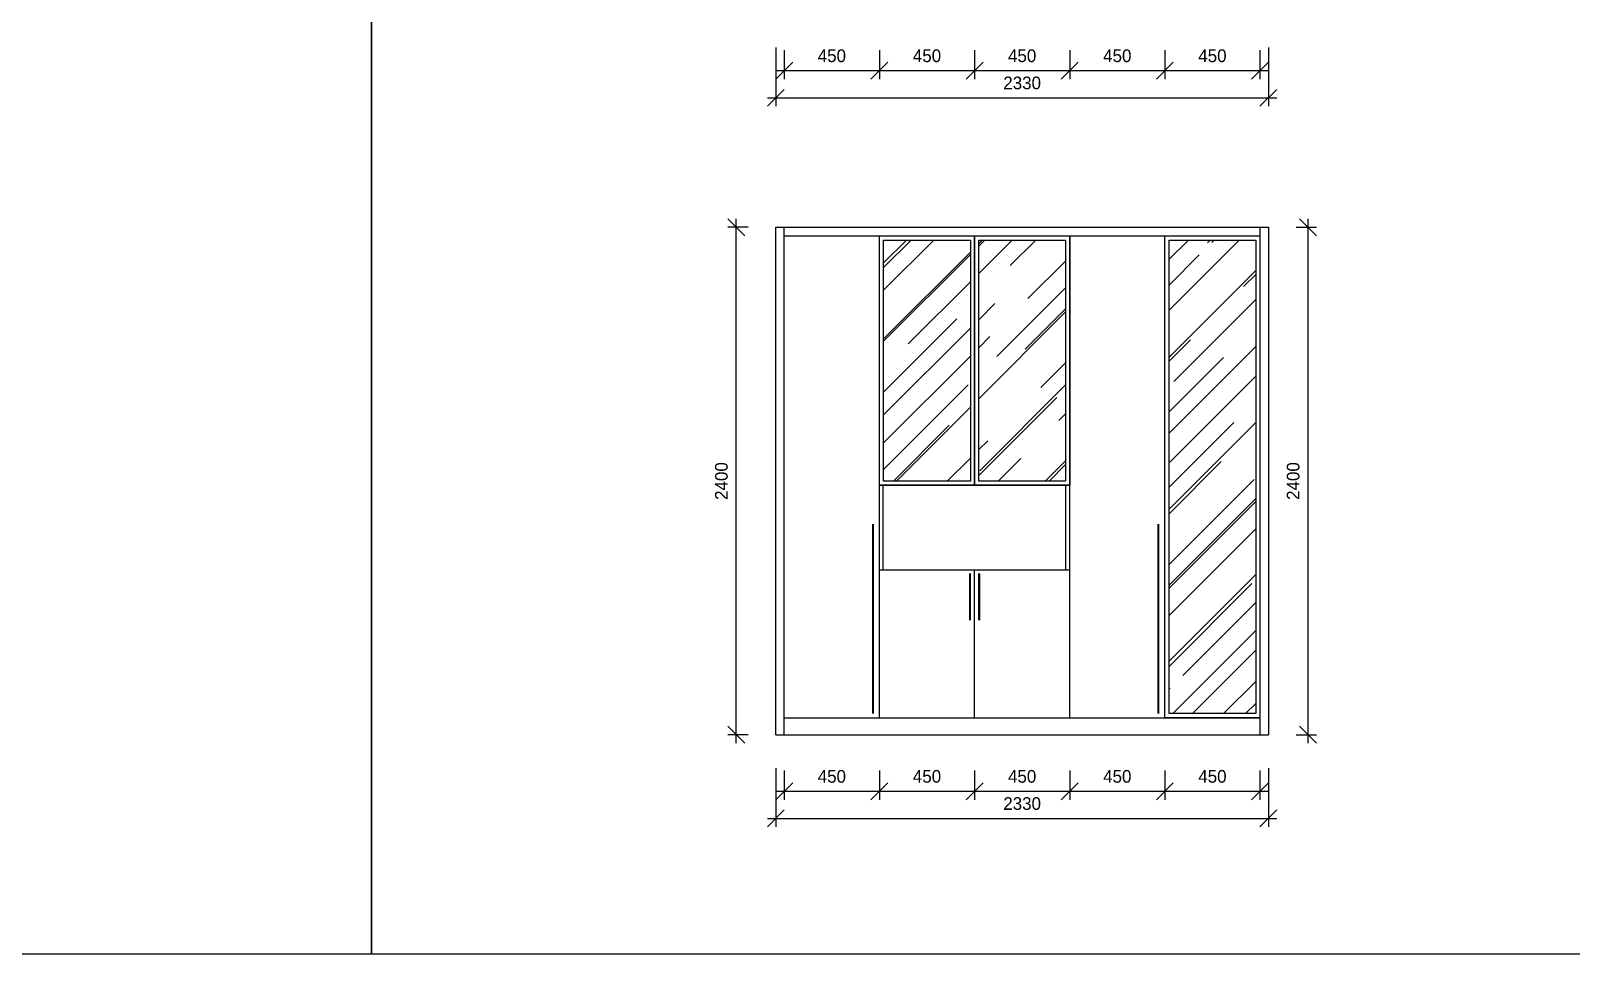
# Model space of a CAD drawing. Header units: millimetres. Extents: x 24776 to 57176, y -19492 to 15017.
# Drawn here: x 42605 to 49891, y -19492 to -15125 of the extents above; entities that cross this region are included whole.
import ezdxf

# ---------------------------------------------------------------- set-up
doc = ezdxf.new("R2010")
doc.units = ezdxf.units.MM
doc.header["$PDMODE"] = 3
doc.styles.add('RomanS', font='')
doc.styles.get('RomanS').set_extended_font_data('YouYuan')
doc.dimstyles.new('SC40', dxfattribs={"dimtxt": 60, "dimasz": 80, "dimexe": 40, "dimexo": 40, "dimgap": 40, "dimtad": 1, "dimdec": 0, "dimzin": 0, "dimdsep": 46, "dimtxsty": 'RomanS', "dimblk": 'OBLIQUE', "dimcen": 0, "dimdle": 40, "dimclrd": 9, "dimclre": 9, "dimclrt": 4, "dimadec": 0, "dimazin": 0, "dimtfac": 1, "dimtdec": 0, "dimtix": 1, "dimtmove": 2, "dimatfit": 1, "dimldrblk": 'DOT', "dimfxl": 1, "dimtolj": 1, "dimtzin": 0, "dimlwd": -1, "dimlwe": -1, "dimarcsym": 0})

# ---------------------------------------------------------------- blocks, each defined once
blk = doc.blocks.new('_Oblique')
at = {"color": 0, "linetype": 'ByBlock', "lineweight": -2}
blk.add_line((-0.5, -0.5), (0.5, 0.5), dxfattribs=at)
blk = doc.blocks.new('*D509')
at = {"color": 9, "transparency": 16777216}
for p, q in [((45941.5, -18494.7), (45941.5, -16014.7)), ((45997.7, -16054.7), (45901.5, -16054.7)), ((45997.7, -18454.7), (45901.5, -18454.7))]:
    blk.add_line(p, q, dxfattribs=at)
at = {"layer": 'Defpoints', "color": 0, "transparency": 16777216}
for p in [(45941.5, -16054.7), (46037.7, -16054.7), (46037.7, -18454.7)]:
    blk.add_point(p, dxfattribs=at)
at = {"color": 9, "transparency": 16777216, "xscale": 80, "yscale": 80, "zscale": 80}
for p, rotation in [((45941.5, -16054.7), 90), ((45941.5, -18454.7), 270)]:
    blk.add_blockref('_Oblique', p, dxfattribs=dict(at, rotation=rotation))
at = {"color": 4, "transparency": 16777216, "insert": (45871.5, -17254.7), "char_height": 60, "attachment_point": 5, "rotation": 90, "style": 'RomanS'}
blk.add_mtext('\\A1;2400', dxfattribs=at)
blk = doc.blocks.new('_Dot')
at = {"color": 0, "linetype": 'ByBlock', "lineweight": -2}
blk.add_line((-0.5, 0), (-1, 0), dxfattribs=at)
at = {"color": 0, "linetype": 'ByBlock', "const_width": 0.5}
blk.add_lwpolyline([(-0.25, 0, 1), (0.25, 0, 1)], format="xyb", close=True, dxfattribs=at)
blk = doc.blocks.new('*D510')
at = {"color": 9, "transparency": 16777216}
for p, q in [((48645.8, -18494.7), (48645.8, -16014.7)), ((48589.6, -16054.7), (48685.8, -16054.7)), ((48589.6, -18454.7), (48685.8, -18454.7))]:
    blk.add_line(p, q, dxfattribs=at)
at = {"layer": 'Defpoints', "color": 0, "transparency": 16777216}
for p in [(48549.6, -16054.7), (48645.8, -16054.7), (48549.6, -18454.7)]:
    blk.add_point(p, dxfattribs=at)
at = {"color": 9, "transparency": 16777216, "xscale": 80, "yscale": 80, "zscale": 80}
for p, rotation in [((48645.8, -16054.7), 90), ((48645.8, -18454.7), 270)]:
    blk.add_blockref('_Oblique', p, dxfattribs=dict(at, rotation=rotation))
at = {"color": 4, "transparency": 16777216, "insert": (48575.8, -17254.7), "char_height": 60, "attachment_point": 5, "rotation": 90, "style": 'RomanS'}
blk.add_mtext('\\A1;2400', dxfattribs=at)
blk = doc.blocks.new('*D511')
at = {"color": 9, "transparency": 16777216}
for p, q in [((46128.7, -18612.2), (46128.7, -18890.3)), ((48458.7, -18612.2), (48458.7, -18890.3)), ((46088.7, -18850.3), (48498.7, -18850.3))]:
    blk.add_line(p, q, dxfattribs=at)
at = {"layer": 'Defpoints', "color": 0, "transparency": 16777216}
for p in [(46128.7, -18572.2), (48458.7, -18572.2), (48458.7, -18850.3)]:
    blk.add_point(p, dxfattribs=at)
at = {"color": 9, "transparency": 16777216, "xscale": 80, "yscale": 80, "zscale": 80, "rotation": 180}
blk.add_blockref('_Oblique', (46128.7, -18850.3), dxfattribs=at)
at = {"color": 9, "transparency": 16777216, "xscale": 80, "yscale": 80, "zscale": 80}
blk.add_blockref('_Oblique', (48458.7, -18850.3), dxfattribs=at)
at = {"color": 4, "transparency": 16777216, "insert": (47293.7, -18780.3), "char_height": 60, "attachment_point": 5, "style": 'RomanS'}
blk.add_mtext('\\A1;2330', dxfattribs=at)
blk = doc.blocks.new('*D512')
at = {"color": 9, "transparency": 16777216}
for p, q in [((46168.7, -18624.3), (46168.7, -18761.8)), ((46618.7, -18624.3), (46618.7, -18761.8)), ((46128.7, -18721.8), (46658.7, -18721.8))]:
    blk.add_line(p, q, dxfattribs=at)
at = {"layer": 'Defpoints', "color": 0, "transparency": 16777216}
for p in [(46168.7, -18584.3), (46618.7, -18584.3), (46618.7, -18721.8)]:
    blk.add_point(p, dxfattribs=at)
at = {"color": 9, "transparency": 16777216, "xscale": 80, "yscale": 80, "zscale": 80, "rotation": 180}
blk.add_blockref('_Oblique', (46168.7, -18721.8), dxfattribs=at)
at = {"color": 9, "transparency": 16777216, "xscale": 80, "yscale": 80, "zscale": 80}
blk.add_blockref('_Oblique', (46618.7, -18721.8), dxfattribs=at)
at = {"color": 4, "transparency": 16777216, "insert": (46393.7, -18651.8), "char_height": 60, "attachment_point": 5, "style": 'RomanS'}
blk.add_mtext('\\A1;450', dxfattribs=at)
blk = doc.blocks.new('*D513')
at = {"color": 9, "transparency": 16777216}
for p, q in [((46618.7, -18624.3), (46618.7, -18761.8)), ((47068.7, -18624.3), (47068.7, -18761.8)), ((46578.7, -18721.8), (47108.7, -18721.8))]:
    blk.add_line(p, q, dxfattribs=at)
at = {"layer": 'Defpoints', "color": 0, "transparency": 16777216}
for p in [(46618.7, -18584.3), (47068.7, -18584.3), (47068.7, -18721.8)]:
    blk.add_point(p, dxfattribs=at)
at = {"color": 9, "transparency": 16777216, "xscale": 80, "yscale": 80, "zscale": 80, "rotation": 180}
blk.add_blockref('_Oblique', (46618.7, -18721.8), dxfattribs=at)
at = {"color": 9, "transparency": 16777216, "xscale": 80, "yscale": 80, "zscale": 80}
blk.add_blockref('_Oblique', (47068.7, -18721.8), dxfattribs=at)
at = {"color": 4, "transparency": 16777216, "insert": (46843.7, -18651.8), "char_height": 60, "attachment_point": 5, "style": 'RomanS'}
blk.add_mtext('\\A1;450', dxfattribs=at)
blk = doc.blocks.new('*D514')
at = {"color": 9, "transparency": 16777216}
for p, q in [((47068.7, -18624.3), (47068.7, -18761.8)), ((47518.7, -18624.3), (47518.7, -18761.8)), ((47028.7, -18721.8), (47558.7, -18721.8))]:
    blk.add_line(p, q, dxfattribs=at)
at = {"layer": 'Defpoints', "color": 0, "transparency": 16777216}
for p in [(47068.7, -18584.3), (47518.7, -18584.3), (47518.7, -18721.8)]:
    blk.add_point(p, dxfattribs=at)
at = {"color": 9, "transparency": 16777216, "xscale": 80, "yscale": 80, "zscale": 80, "rotation": 180}
blk.add_blockref('_Oblique', (47068.7, -18721.8), dxfattribs=at)
at = {"color": 9, "transparency": 16777216, "xscale": 80, "yscale": 80, "zscale": 80}
blk.add_blockref('_Oblique', (47518.7, -18721.8), dxfattribs=at)
at = {"color": 4, "transparency": 16777216, "insert": (47293.7, -18651.8), "char_height": 60, "attachment_point": 5, "style": 'RomanS'}
blk.add_mtext('\\A1;450', dxfattribs=at)
blk = doc.blocks.new('*D507')
at = {"color": 9, "transparency": 16777216}
for p, q in [((47518.7, -18624.3), (47518.7, -18761.8)), ((47968.7, -18624.3), (47968.7, -18761.8)), ((47478.7, -18721.8), (48008.7, -18721.8))]:
    blk.add_line(p, q, dxfattribs=at)
at = {"layer": 'Defpoints', "color": 0, "transparency": 16777216}
for p in [(47518.7, -18584.3), (47968.7, -18584.3), (47968.7, -18721.8)]:
    blk.add_point(p, dxfattribs=at)
at = {"color": 9, "transparency": 16777216, "xscale": 80, "yscale": 80, "zscale": 80, "rotation": 180}
blk.add_blockref('_Oblique', (47518.7, -18721.8), dxfattribs=at)
at = {"color": 9, "transparency": 16777216, "xscale": 80, "yscale": 80, "zscale": 80}
blk.add_blockref('_Oblique', (47968.7, -18721.8), dxfattribs=at)
at = {"color": 4, "transparency": 16777216, "insert": (47743.7, -18651.8), "char_height": 60, "attachment_point": 5, "style": 'RomanS'}
blk.add_mtext('\\A1;450', dxfattribs=at)
blk = doc.blocks.new('*D508')
at = {"color": 9, "transparency": 16777216}
for p, q in [((47968.7, -18624.3), (47968.7, -18761.8)), ((48418.7, -18624.3), (48418.7, -18761.8)), ((47928.7, -18721.8), (48458.7, -18721.8))]:
    blk.add_line(p, q, dxfattribs=at)
at = {"layer": 'Defpoints', "color": 0, "transparency": 16777216}
for p in [(47968.7, -18584.3), (48418.7, -18584.3), (48418.7, -18721.8)]:
    blk.add_point(p, dxfattribs=at)
at = {"color": 9, "transparency": 16777216, "xscale": 80, "yscale": 80, "zscale": 80, "rotation": 180}
blk.add_blockref('_Oblique', (47968.7, -18721.8), dxfattribs=at)
at = {"color": 9, "transparency": 16777216, "xscale": 80, "yscale": 80, "zscale": 80}
blk.add_blockref('_Oblique', (48418.7, -18721.8), dxfattribs=at)
at = {"color": 4, "transparency": 16777216, "insert": (48193.7, -18651.8), "char_height": 60, "attachment_point": 5, "style": 'RomanS'}
blk.add_mtext('\\A1;450', dxfattribs=at)
blk = doc.blocks.new('*D515')
at = {"color": 9, "transparency": 16777216}
for p, q in [((46128.7, -15204), (46128.7, -15482.1)), ((48458.7, -15204), (48458.7, -15482.1)), ((46088.7, -15442.1), (48498.7, -15442.1))]:
    blk.add_line(p, q, dxfattribs=at)
at = {"layer": 'Defpoints', "color": 0, "transparency": 16777216}
for p in [(46128.7, -15164), (48458.7, -15164), (48458.7, -15442.1)]:
    blk.add_point(p, dxfattribs=at)
at = {"color": 9, "transparency": 16777216, "xscale": 80, "yscale": 80, "zscale": 80, "rotation": 180}
blk.add_blockref('_Oblique', (46128.7, -15442.1), dxfattribs=at)
at = {"color": 9, "transparency": 16777216, "xscale": 80, "yscale": 80, "zscale": 80}
blk.add_blockref('_Oblique', (48458.7, -15442.1), dxfattribs=at)
at = {"color": 4, "transparency": 16777216, "insert": (47293.7, -15372.1), "char_height": 60, "attachment_point": 5, "style": 'RomanS'}
blk.add_mtext('\\A1;2330', dxfattribs=at)
blk = doc.blocks.new('*D516')
at = {"color": 9, "transparency": 16777216}
for p, q in [((46168.7, -15216.1), (46168.7, -15353.6)), ((46618.7, -15216.1), (46618.7, -15353.6)), ((46128.7, -15313.6), (46658.7, -15313.6))]:
    blk.add_line(p, q, dxfattribs=at)
at = {"layer": 'Defpoints', "color": 0, "transparency": 16777216}
for p in [(46168.7, -15176.1), (46618.7, -15176.1), (46618.7, -15313.6)]:
    blk.add_point(p, dxfattribs=at)
at = {"color": 9, "transparency": 16777216, "xscale": 80, "yscale": 80, "zscale": 80, "rotation": 180}
blk.add_blockref('_Oblique', (46168.7, -15313.6), dxfattribs=at)
at = {"color": 9, "transparency": 16777216, "xscale": 80, "yscale": 80, "zscale": 80}
blk.add_blockref('_Oblique', (46618.7, -15313.6), dxfattribs=at)
at = {"color": 4, "transparency": 16777216, "insert": (46393.7, -15243.6), "char_height": 60, "attachment_point": 5, "style": 'RomanS'}
blk.add_mtext('\\A1;450', dxfattribs=at)
blk = doc.blocks.new('*D517')
at = {"color": 9, "transparency": 16777216}
for p, q in [((46618.7, -15216.1), (46618.7, -15353.6)), ((47068.7, -15216.1), (47068.7, -15353.6)), ((46578.7, -15313.6), (47108.7, -15313.6))]:
    blk.add_line(p, q, dxfattribs=at)
at = {"layer": 'Defpoints', "color": 0, "transparency": 16777216}
for p in [(46618.7, -15176.1), (47068.7, -15176.1), (47068.7, -15313.6)]:
    blk.add_point(p, dxfattribs=at)
at = {"color": 9, "transparency": 16777216, "xscale": 80, "yscale": 80, "zscale": 80, "rotation": 180}
blk.add_blockref('_Oblique', (46618.7, -15313.6), dxfattribs=at)
at = {"color": 9, "transparency": 16777216, "xscale": 80, "yscale": 80, "zscale": 80}
blk.add_blockref('_Oblique', (47068.7, -15313.6), dxfattribs=at)
at = {"color": 4, "transparency": 16777216, "insert": (46843.7, -15243.6), "char_height": 60, "attachment_point": 5, "style": 'RomanS'}
blk.add_mtext('\\A1;450', dxfattribs=at)
blk = doc.blocks.new('*D518')
at = {"color": 9, "transparency": 16777216}
for p, q in [((47068.7, -15216.1), (47068.7, -15353.6)), ((47518.7, -15216.1), (47518.7, -15353.6)), ((47028.7, -15313.6), (47558.7, -15313.6))]:
    blk.add_line(p, q, dxfattribs=at)
at = {"layer": 'Defpoints', "color": 0, "transparency": 16777216}
for p in [(47068.7, -15176.1), (47518.7, -15176.1), (47518.7, -15313.6)]:
    blk.add_point(p, dxfattribs=at)
at = {"color": 9, "transparency": 16777216, "xscale": 80, "yscale": 80, "zscale": 80, "rotation": 180}
blk.add_blockref('_Oblique', (47068.7, -15313.6), dxfattribs=at)
at = {"color": 9, "transparency": 16777216, "xscale": 80, "yscale": 80, "zscale": 80}
blk.add_blockref('_Oblique', (47518.7, -15313.6), dxfattribs=at)
at = {"color": 4, "transparency": 16777216, "insert": (47293.7, -15243.6), "char_height": 60, "attachment_point": 5, "style": 'RomanS'}
blk.add_mtext('\\A1;450', dxfattribs=at)
blk = doc.blocks.new('*D519')
at = {"color": 9, "transparency": 16777216}
for p, q in [((47518.7, -15216.1), (47518.7, -15353.6)), ((47968.7, -15216.1), (47968.7, -15353.6)), ((47478.7, -15313.6), (48008.7, -15313.6))]:
    blk.add_line(p, q, dxfattribs=at)
at = {"layer": 'Defpoints', "color": 0, "transparency": 16777216}
for p in [(47518.7, -15176.1), (47968.7, -15176.1), (47968.7, -15313.6)]:
    blk.add_point(p, dxfattribs=at)
at = {"color": 9, "transparency": 16777216, "xscale": 80, "yscale": 80, "zscale": 80, "rotation": 180}
blk.add_blockref('_Oblique', (47518.7, -15313.6), dxfattribs=at)
at = {"color": 9, "transparency": 16777216, "xscale": 80, "yscale": 80, "zscale": 80}
blk.add_blockref('_Oblique', (47968.7, -15313.6), dxfattribs=at)
at = {"color": 4, "transparency": 16777216, "insert": (47743.7, -15243.6), "char_height": 60, "attachment_point": 5, "style": 'RomanS'}
blk.add_mtext('\\A1;450', dxfattribs=at)
blk = doc.blocks.new('*D520')
at = {"color": 9, "transparency": 16777216}
for p, q in [((47968.7, -15216.1), (47968.7, -15353.6)), ((48418.7, -15216.1), (48418.7, -15353.6)), ((47928.7, -15313.6), (48458.7, -15313.6))]:
    blk.add_line(p, q, dxfattribs=at)
at = {"layer": 'Defpoints', "color": 0, "transparency": 16777216}
for p in [(47968.7, -15176.1), (48418.7, -15176.1), (48418.7, -15313.6)]:
    blk.add_point(p, dxfattribs=at)
at = {"color": 9, "transparency": 16777216, "xscale": 80, "yscale": 80, "zscale": 80, "rotation": 180}
blk.add_blockref('_Oblique', (47968.7, -15313.6), dxfattribs=at)
at = {"color": 9, "transparency": 16777216, "xscale": 80, "yscale": 80, "zscale": 80}
blk.add_blockref('_Oblique', (48418.7, -15313.6), dxfattribs=at)
at = {"color": 4, "transparency": 16777216, "insert": (48193.7, -15243.6), "char_height": 60, "attachment_point": 5, "style": 'RomanS'}
blk.add_mtext('\\A1;450', dxfattribs=at)

msp = doc.modelspace()

# ---------------------------------------------------------------- hatches: boundary and pattern name
h = msp.add_hatch()
h.set_pattern_fill('AR-RROOF', color=250, scale=10, angle=45)
h.paths.add_polyline_path([(47048.7, -16114.7), (46638.7, -16114.7), (46638.7, -17254.7), (47048.7, -17254.7)])
h = msp.add_hatch()
h.set_pattern_fill('AR-RROOF', color=250, scale=10, angle=45)
h.paths.add_polyline_path([(47498.7, -16114.7), (47088.7, -16114.7), (47088.7, -17254.7), (47498.7, -17254.7)])
h = msp.add_hatch()
h.set_pattern_fill('AR-RROOF', color=250, scale=10, angle=45)
h.paths.add_polyline_path([(48398.7, -16114.7), (47988.7, -16114.7), (47988.7, -18354.7), (48398.7, -18354.7)])

# ---------------------------------------------------------------- linework, layer by layer
at = {"color": 255}
for p, q in [((46128.7, -16054.7), (48458.7, -16054.7)), ((46128.7, -18454.7), (46128.7, -16054.7)), ((46168.7, -18454.7), (46168.7, -16054.7)), ((46168.7, -16094.7), (48418.7, -16094.7)), ((46618.7, -18374.7), (46618.7, -16094.7)), ((47068.7, -17274.7), (47068.7, -16094.7)), ((47518.7, -18374.7), (47518.7, -16094.7)), ((47968.7, -18374.7), (47968.7, -16094.7)), ((48418.7, -16054.7), (48418.7, -18454.7)), ((48458.7, -16054.7), (48458.7, -18454.7)), ((46618.7, -17274.7), (47518.7, -17274.7)), ((46636.7, -17674.7), (46636.7, -17274.7)), ((47500.7, -17674.7), (47500.7, -17274.7)), ((46618.7, -17674.7), (47518.7, -17674.7)), ((47068.7, -18374.7), (47068.7, -17674.7)), ((46168.7, -18374.7), (48418.7, -18374.7)), ((46128.7, -18454.7), (48458.7, -18454.7))]:
    msp.add_line(p, q, dxfattribs=at)
at = {"color": 250}
for points in [[(37736.3, -11465.3), (44216.3, -11465.3), (44216.3, -19492.5), (37736.3, -19492.5)], [(44216.3, -11465.3), (50696.3, -11465.3), (50696.3, -19492.5), (44216.3, -19492.5)]]:
    msp.add_lwpolyline(points, close=True, dxfattribs=at)
at = {"color": 255}
for points in [[(46618.7, -16094.7), (47068.7, -16094.7), (47068.7, -17274.7), (46618.7, -17274.7)], [(47068.7, -16094.7), (47518.7, -16094.7), (47518.7, -17274.7), (47068.7, -17274.7)], [(47968.7, -16094.7), (48418.7, -16094.7), (48418.7, -18374.7), (47968.7, -18374.7)], [(46638.7, -16114.7), (47048.7, -16114.7), (47048.7, -17254.7), (46638.7, -17254.7)], [(47088.7, -16114.7), (47498.7, -16114.7), (47498.7, -17254.7), (47088.7, -17254.7)], [(47988.7, -16114.7), (48398.7, -16114.7), (48398.7, -18354.7), (47988.7, -18354.7)]]:
    msp.add_lwpolyline(points, close=True, dxfattribs=at)
at = {"color": 255, "const_width": 10}
for points in [[(46587.8, -17458.6), (46587.8, -18354.8)], [(47937.8, -17458.6), (47937.8, -18354.8)], [(47046.7, -17690.6), (47046.7, -17912.9)], [(47090.6, -17690.6), (47090.6, -17912.9)]]:
    msp.add_lwpolyline(points, dxfattribs=at)

# ---------------------------------------------------------------- dimensions: what is measured, and where the dimension line sits
at = {"color": 255}
for base, p1, p2, picture, middle in [((48458.7, -15442.1), (46128.7, -15164), (48458.7, -15164), '*D515', (47293.7, -15372.1)), ((46618.7, -15313.6), (46168.7, -15176.1), (46618.7, -15176.1), '*D516', (46393.7, -15243.6)), ((47068.7, -15313.6), (46618.7, -15176.1), (47068.7, -15176.1), '*D517', (46843.7, -15243.6)), ((47518.7, -15313.6), (47068.7, -15176.1), (47518.7, -15176.1), '*D518', (47293.7, -15243.6)), ((47968.7, -15313.6), (47518.7, -15176.1), (47968.7, -15176.1), '*D519', (47743.7, -15243.6)), ((48418.7, -15313.6), (47968.7, -15176.1), (48418.7, -15176.1), '*D520', (48193.7, -15243.6)), ((48458.7, -18850.3), (46128.7, -18572.2), (48458.7, -18572.2), '*D511', (47293.7, -18780.3)), ((46618.7, -18721.8), (46168.7, -18584.3), (46618.7, -18584.3), '*D512', (46393.7, -18651.8)), ((47068.7, -18721.8), (46618.7, -18584.3), (47068.7, -18584.3), '*D513', (46843.7, -18651.8)), ((47518.7, -18721.8), (47068.7, -18584.3), (47518.7, -18584.3), '*D514', (47293.7, -18651.8)), ((47968.7, -18721.8), (47518.7, -18584.3), (47968.7, -18584.3), '*D507', (47743.7, -18651.8)), ((48418.7, -18721.8), (47968.7, -18584.3), (48418.7, -18584.3), '*D508', (48193.7, -18651.8))]:
    dim = msp.add_linear_dim(base=base, p1=p1, p2=p2, dimstyle='SC40', dxfattribs=at)
    dim.commit()
    dim.dimension.update_dxf_attribs({"geometry": picture, "text_midpoint": middle})
for base, p1, p2, picture, middle in [((45941.5, -16054.7), (46037.7, -18454.7), (46037.7, -16054.7), '*D509', (45871.5, -17254.7)), ((48645.8, -16054.7), (48549.6, -18454.7), (48549.6, -16054.7), '*D510', (48575.8, -17254.7))]:
    dim = msp.add_linear_dim(base=base, p1=p1, p2=p2, angle=90, dimstyle='SC40', dxfattribs=at)
    dim.commit()
    dim.dimension.update_dxf_attribs({"geometry": picture, "text_midpoint": middle})

doc.saveas('drawing.dxf')
